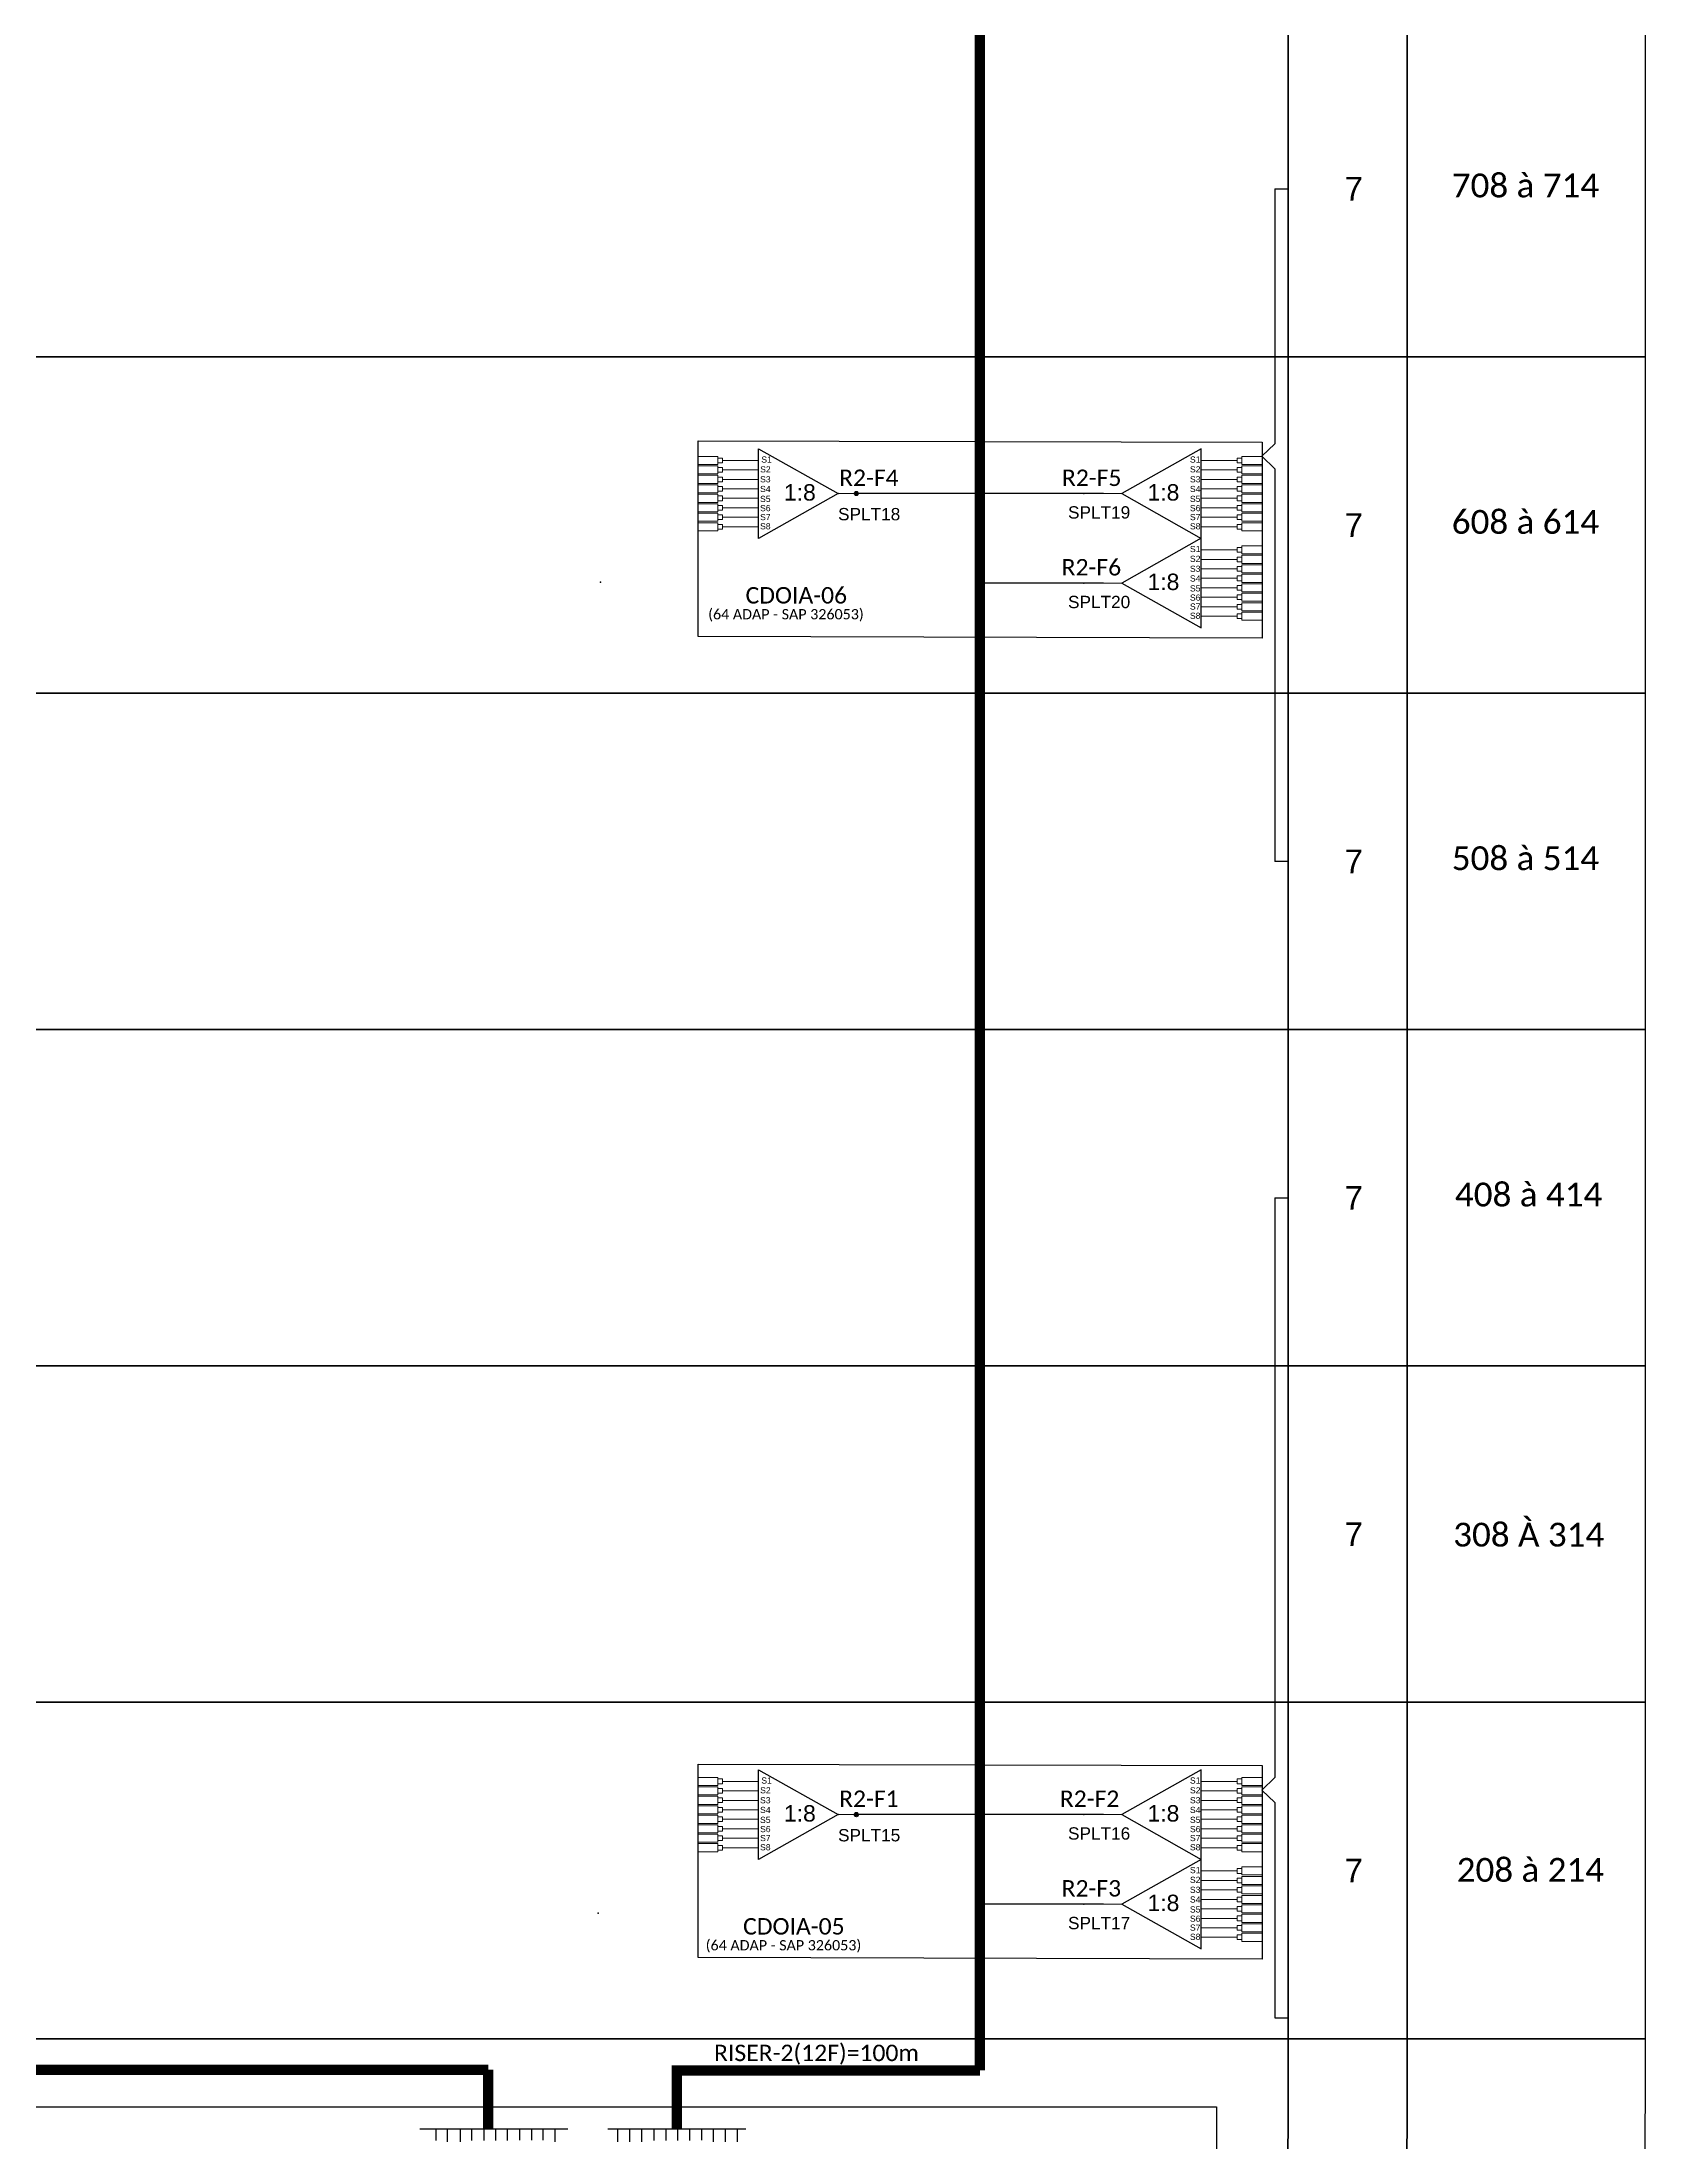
# Model space of a CAD drawing. Header units: millimetres. Extents: x 7977 to 746466, y 369 to 202040.
# Drawn here: x 745289.7 to 745445.7, y 201567.7 to 201772.1 of the extents above; entities that cross this region are included whole.
import ezdxf
from ezdxf.enums import TextEntityAlignment as Align

# ---------------------------------------------------------------- set-up
doc = ezdxf.new("R2010")
doc.units = ezdxf.units.MM
doc.styles.add('ARIAL', font='arial.ttf')
doc.styles.add('WMF-Calibri0', font='calibri.ttf')

# ---------------------------------------------------------------- blocks, each defined once
blk = doc.blocks.new('A$C415C251F')
at = {"color": 3}
blk.add_point((0, 0), dxfattribs=at)
blk = doc.blocks.new('LEG_CDOIA8_C-SPLT_ESQ')
at = {"color": 3, "extrusion": (0, 0, -1), "xscale": -1, "zscale": -1}
blk.add_blockref('A$C415C251F', (0, 0), dxfattribs=at)
at = {"color": 1, "style": 'WMF-Calibri0', "flags": 4}
blk.add_attdef('CDO', (21.44, -2.61), '', height=2, dxfattribs=at)
blk.add_attdef('MODELO', text='', height=1.5, dxfattribs=at).set_placement((22.54, -4.54), align=Align.CENTER)
at = {"style": 'ARIAL', "flags": 4}
blk.add_attdef('SPLITAGEM', text='', height=1.5, dxfattribs=at).set_placement((18.61, -12.59), align=Align.CENTER)
blk = doc.blocks.new('SPLT_1-8_SC-APC')
at = {"color": 1}
blk.add_lwpolyline([(-7.37, -2.1), (-17.04, -7.55), (-7.37, -13), (-7.37, -2.1)], dxfattribs=at)
at = {"color": 3, "lineweight": 0}
for points in [[(-2.99, -3.51), (-7.37, -3.51)], [(-7.37, -4.66), (-2.99, -4.66)], [(-2.41, -3.02), (-2.41, -4)], [(-2.41, -3.02), (0, -3.02)], [(-2.41, -4), (0, -4)], [(-2.41, -4.17), (-2.41, -5.16)], [(-2.41, -4.17), (0, -4.17)], [(-7.37, -5.82), (-2.99, -5.82)], [(-7.37, -6.97), (-2.99, -6.97)], [(-2.41, -5.16), (0, -5.16)], [(-2.41, -5.32), (-2.41, -6.31)], [(-2.41, -5.32), (0, -5.32)], [(-2.41, -6.31), (0, -6.31)], [(-2.41, -6.48), (-2.41, -7.46)], [(-2.41, -6.48), (0, -6.48)], [(-2.41, -7.46), (0, -7.46)], [(-2.41, -7.63), (-2.41, -8.62)], [(-2.41, -7.63), (0, -7.63)], [(-7.37, -8.12), (-2.99, -8.12)], [(-7.37, -9.28), (-2.99, -9.28)], [(-2.41, -8.62), (0, -8.62)], [(-2.41, -8.78), (-2.41, -9.77)], [(-2.41, -8.78), (0, -8.78)], [(-2.41, -9.77), (0, -9.77)], [(-2.41, -9.94), (-2.41, -10.92)], [(-2.41, -9.94), (0, -9.94)], [(-7.37, -10.43), (-2.99, -10.43)], [(-7.37, -11.58), (-2.99, -11.58)], [(-2.41, -10.92), (0, -10.92)], [(-2.41, -11.09), (-2.41, -12.08)], [(-2.41, -11.09), (0, -11.09)], [(-2.41, -12.08), (0, -12.08)]]:
    blk.add_lwpolyline(points, dxfattribs=at)
for points in [[(-2.99, -3.22), (-2.41, -3.22), (-2.41, -3.8), (-2.99, -3.8)], [(-2.99, -4.38), (-2.41, -4.38), (-2.41, -4.95), (-2.99, -4.95)], [(-2.99, -5.53), (-2.41, -5.53), (-2.41, -6.1), (-2.99, -6.1)], [(-2.99, -6.68), (-2.41, -6.68), (-2.41, -7.26), (-2.99, -7.26)], [(-2.99, -7.84), (-2.41, -7.84), (-2.41, -8.41), (-2.99, -8.41)], [(-2.99, -8.99), (-2.41, -8.99), (-2.41, -9.56), (-2.99, -9.56)], [(-2.99, -10.14), (-2.41, -10.14), (-2.41, -10.72), (-2.99, -10.72)], [(-2.99, -11.3), (-2.41, -11.3), (-2.41, -11.87), (-2.99, -11.87)]]:
    blk.add_lwpolyline(points, close=True, dxfattribs=at)
at = {"color": 1, "lineweight": 0}
blk.add_lwpolyline([(-17.04, -7.55), (-19.26, -7.55)], dxfattribs=at)
at = {"color": 1, "style": 'ARIAL'}
for s, height, p in [('S1', 0.75, (-8.74, -3.78)), ('S2', 0.75, (-8.74, -4.97)), ('1:8', 2, (-13.91, -8.4)), ('S3', 0.75, (-8.74, -6.18)), ('S4', 0.75, (-8.74, -7.36)), ('S5', 0.75, (-8.74, -8.57)), ('S6', 0.75, (-8.74, -9.69)), ('S7', 0.75, (-8.74, -10.78)), ('S8', 0.75, (-8.74, -11.9))]:
    blk.add_text(s, height=height, dxfattribs=at).set_placement(p)
blk = doc.blocks.new('SPLITTER_')
blk.add_point((0, 0))
at = {"style": 'ARIAL', "flags": 4}
blk.add_attdef('SPLT', (0, -3.26), '', height=1.5, dxfattribs=at)
blk = doc.blocks.new('SPLT_1-8_SC-APC_ESQ')
at = {"color": 1}
blk.add_lwpolyline([(7.37, -2.1), (17.04, -7.55), (7.37, -13), (7.37, -2.1)], dxfattribs=at)
at = {"color": 3, "lineweight": 0}
for points in [[(2.41, -3.02), (0, -3.02)], [(2.41, -4), (0, -4)], [(2.41, -4.17), (0, -4.17)], [(2.41, -3.02), (2.41, -4)], [(2.41, -4.17), (2.41, -5.16)], [(2.99, -3.51), (7.37, -3.51)], [(7.37, -4.66), (2.99, -4.66)], [(2.41, -5.16), (0, -5.16)], [(2.41, -5.32), (0, -5.32)], [(2.41, -6.31), (0, -6.31)], [(2.41, -6.48), (0, -6.48)], [(2.41, -7.46), (0, -7.46)], [(2.41, -7.63), (0, -7.63)], [(2.41, -5.32), (2.41, -6.31)], [(2.41, -6.48), (2.41, -7.46)], [(2.41, -7.63), (2.41, -8.62)], [(7.37, -5.82), (2.99, -5.82)], [(7.37, -6.97), (2.99, -6.97)], [(2.41, -8.62), (0, -8.62)], [(2.41, -8.78), (0, -8.78)], [(2.41, -9.77), (0, -9.77)], [(2.41, -9.94), (0, -9.94)], [(2.41, -8.78), (2.41, -9.77)], [(2.41, -9.94), (2.41, -10.92)], [(7.37, -8.12), (2.99, -8.12)], [(7.37, -9.28), (2.99, -9.28)], [(2.41, -10.92), (0, -10.92)], [(2.41, -11.09), (0, -11.09)], [(2.41, -12.08), (0, -12.08)], [(2.41, -11.09), (2.41, -12.08)], [(7.37, -10.43), (2.99, -10.43)], [(7.37, -11.58), (2.99, -11.58)]]:
    blk.add_lwpolyline(points, dxfattribs=at)
for points in [[(2.99, -3.22), (2.41, -3.22), (2.41, -3.8), (2.99, -3.8)], [(2.99, -4.38), (2.41, -4.38), (2.41, -4.95), (2.99, -4.95)], [(2.99, -5.53), (2.41, -5.53), (2.41, -6.1), (2.99, -6.1)], [(2.99, -6.68), (2.41, -6.68), (2.41, -7.26), (2.99, -7.26)], [(2.99, -7.84), (2.41, -7.84), (2.41, -8.41), (2.99, -8.41)], [(2.99, -8.99), (2.41, -8.99), (2.41, -9.56), (2.99, -9.56)], [(2.99, -10.14), (2.41, -10.14), (2.41, -10.72), (2.99, -10.72)], [(2.99, -11.3), (2.41, -11.3), (2.41, -11.87), (2.99, -11.87)]]:
    blk.add_lwpolyline(points, close=True, dxfattribs=at)
at = {"color": 1, "lineweight": 0}
blk.add_lwpolyline([(17.04, -7.55), (19.26, -7.55)], dxfattribs=at)
at = {"color": 1, "style": 'ARIAL'}
for s, height, p in [('S2', 0.75, (7.56, -4.97)), ('S1', 0.75, (7.7, -3.78)), ('S3', 0.75, (7.55, -6.18)), ('S4', 0.75, (7.55, -7.36)), ('1:8', 2, (10.45, -8.4)), ('S5', 0.75, (7.55, -8.57)), ('S6', 0.75, (7.55, -9.69)), ('S7', 0.75, (7.55, -10.78)), ('S8', 0.75, (7.55, -11.9))]:
    blk.add_text(s, height=height, dxfattribs=at).set_placement(p)

msp = doc.modelspace()

# ---------------------------------------------------------------- hatches: boundary and pattern name
h = msp.add_hatch(color=3)
h.dxf.hatch_style = 1
edge = h.paths.add_edge_path()
edge.add_arc((745368.93, 201728.13), 0.205, 0, 360)
h = msp.add_hatch(color=3)
h.dxf.hatch_style = 1
edge = h.paths.add_edge_path()
edge.add_arc((745368.93, 201599.53), 0.205, 0, 360)

# ---------------------------------------------------------------- linework, layer by layer
at = {"color": 6}
for p, q in [((745380.96, 201728.13), (745368.93, 201728.13)), ((745392.98, 201728.13), (745380.96, 201728.13)), ((745392.98, 201719.41), (745380.96, 201719.41)), ((745380.96, 201599.53), (745368.93, 201599.53)), ((745392.98, 201599.53), (745380.96, 201599.53)), ((745392.98, 201590.81), (745380.96, 201590.81))]:
    msp.add_line(p, q, dxfattribs=at)
at = {"color": 5, "const_width": 1}
for points in [[(745246.67, 201926.93), (745246.67, 201574.69), (745333.11, 201574.69)], [(745333.11, 201568.94), (745333.11, 201574.69)]]:
    msp.add_lwpolyline(points, dxfattribs=at)
at = {"color": 6, "const_width": 1}
for points in [[(745380.96, 201574.63), (745380.96, 201926.88)], [(745351.46, 201568.94), (745351.46, 201574.63), (745380.96, 201574.63)]]:
    msp.add_lwpolyline(points, dxfattribs=at)
for points in [[(745181.94, 201774.18), (745410.97, 201774.18), (745410.97, 201741.43), (745181.94, 201741.43)], [(745410.97, 201774.18), (745422.54, 201774.18), (745422.54, 201741.43), (745410.97, 201741.43)], [(745422.54, 201774.18), (745445.69, 201774.18), (745445.69, 201741.43), (745422.54, 201741.43)], [(745181.94, 201741.43), (745410.97, 201741.43), (745410.97, 201708.69), (745181.94, 201708.69)], [(745410.97, 201741.43), (745422.54, 201741.43), (745422.54, 201708.69), (745410.97, 201708.69)], [(745422.54, 201741.43), (745445.69, 201741.43), (745445.69, 201708.69), (745422.54, 201708.69)], [(745181.94, 201708.69), (745410.97, 201708.69), (745410.97, 201675.94), (745181.94, 201675.94)], [(745410.97, 201708.69), (745422.54, 201708.69), (745422.54, 201675.94), (745410.97, 201675.94)], [(745422.54, 201708.69), (745445.69, 201708.69), (745445.69, 201675.94), (745422.54, 201675.94)], [(745181.94, 201675.94), (745410.97, 201675.94), (745410.97, 201643.2), (745181.94, 201643.2)], [(745410.97, 201675.94), (745422.54, 201675.94), (745422.54, 201643.2), (745410.97, 201643.2)], [(745422.54, 201675.94), (745445.69, 201675.94), (745445.69, 201643.2), (745422.54, 201643.2)], [(745181.94, 201643.2), (745410.97, 201643.2), (745410.97, 201610.46), (745181.94, 201610.46)], [(745410.97, 201643.2), (745422.54, 201643.2), (745422.54, 201610.46), (745410.97, 201610.46)], [(745422.54, 201643.2), (745445.69, 201643.2), (745445.69, 201610.46), (745422.54, 201610.46)], [(745181.94, 201610.46), (745410.97, 201610.46), (745410.97, 201577.71), (745181.94, 201577.71)], [(745410.97, 201610.46), (745422.54, 201610.46), (745422.54, 201577.71), (745410.97, 201577.71)], [(745422.54, 201610.46), (745445.69, 201610.46), (745445.69, 201577.71), (745422.54, 201577.71)], [(745181.94, 201577.71), (745410.97, 201577.71), (745410.87, 201519.35), (745181.84, 201519.35)], [(745410.97, 201577.71), (745422.54, 201577.71), (745422.44, 201519.35), (745410.87, 201519.35)], [(745422.54, 201577.71), (745445.69, 201577.71), (745445.58, 201519.35), (745422.44, 201519.35)]]:
    msp.add_lwpolyline(points, close=True)
at = {"color": 3}
for points in [[(745409.65, 201757.8), (745410.97, 201757.8)], [(745409.65, 201757.8), (745409.65, 201732.96)], [(745409.65, 201732.96), (745408.39, 201731.75), (745409.65, 201730.54), (745409.65, 201730.54)], [(745409.65, 201730.54), (745409.65, 201692.32)], [(745410.97, 201692.32), (745409.65, 201692.32)], [(745409.65, 201659.57), (745410.97, 201659.57)], [(745409.65, 201659.57), (745409.65, 201603.13)], [(745409.65, 201603.13), (745408.39, 201601.92), (745409.65, 201600.72), (745409.65, 201600.72)], [(745409.65, 201600.72), (745409.65, 201579.75)], [(745409.65, 201579.75), (745410.97, 201579.75)]]:
    msp.add_lwpolyline(points, dxfattribs=at)
at = {"color": 1}
for points in [[(745353.52, 201733.27), (745408.42, 201733.12), (745408.42, 201714.06), (745353.52, 201714.21)], [(745353.52, 201604.45), (745408.42, 201604.3), (745408.42, 201585.46), (745353.52, 201585.62)], [(745259.43, 201571.07), (745403.98, 201571.07), (745403.98, 201527.67), (745259.43, 201527.67)]]:
    msp.add_lwpolyline(points, close=True, dxfattribs=at)
at = {"color": 5}
for points in [[(745326.44, 201568.94), (745340.85, 201568.94)], [(745327.99, 201568.94), (745327.99, 201567.81)], [(745329.15, 201567.67), (745329.15, 201568.94)], [(745330.36, 201568.94), (745330.36, 201567.67)], [(745331.51, 201567.81), (745331.51, 201568.94)], [(745332.67, 201568.94), (745332.67, 201567.81)], [(745333.83, 201567.81), (745333.83, 201568.94)], [(745334.99, 201567.81), (745334.99, 201568.94)], [(745336.14, 201568.94), (745336.14, 201567.82)], [(745337.3, 201568.94), (745337.3, 201567.82)], [(745338.46, 201567.82), (745338.46, 201568.94)], [(745339.61, 201567.67), (745339.61, 201568.94)]]:
    msp.add_lwpolyline(points, dxfattribs=at)
at = {"color": 6}
for points in [[(745344.76, 201568.94), (745358.16, 201568.94)], [(745345.73, 201567.67), (745345.73, 201568.94)], [(745346.88, 201567.67), (745346.88, 201568.94)], [(745348.04, 201567.67), (745348.04, 201568.94)], [(745349.25, 201567.81), (745349.25, 201568.94)], [(745350.41, 201567.81), (745350.41, 201568.94)], [(745351.56, 201567.81), (745351.56, 201568.94)], [(745352.72, 201567.81), (745352.72, 201568.94)], [(745353.88, 201567.82), (745353.88, 201568.94)], [(745355.04, 201567.67), (745355.04, 201568.94)], [(745356.19, 201567.67), (745356.19, 201568.94)], [(745357.35, 201567.67), (745357.35, 201568.94)]]:
    msp.add_lwpolyline(points, dxfattribs=at)
at = {"color": 3}
for centre in [(745368.93, 201728.13), (745368.93, 201599.53)]:
    msp.add_circle(centre, 0.205, dxfattribs=at)

# ---------------------------------------------------------------- block references
at = {"xscale": 0.8000000000465661, "yscale": 0.7999999999883585, "zscale": 0.8}
for p in [(745353.52, 201734.16), (745353.52, 201605.57)]:
    msp.add_blockref('SPLT_1-8_SC-APC_ESQ', p, dxfattribs=at)
at = {"color": 3, "xscale": 0.8000000000465661, "yscale": 0.7999999999883585, "zscale": 0.8}
for p in [(745408.39, 201734.16), (745408.39, 201725.45), (745408.39, 201605.57), (745408.39, 201596.85)]:
    msp.add_blockref('SPLT_1-8_SC-APC', p, dxfattribs=at)
ref = msp.add_blockref('SPLITTER_', (745367.15, 201728.13), dxfattribs=dict(xscale=0.8000000000465661, yscale=0.7999999999883585, zscale=0.8))
ref.add_attrib('SPLT', 'SPLT18', (745367.15, 201725.52), dxfattribs={"height": 1.2, "style": 'ARIAL'})
ref = msp.add_blockref('SPLITTER_', (745391.08, 201728.13), dxfattribs=dict(xscale=0.8000000000465661, yscale=0.7999999999883585, zscale=0.8))
ref.add_attrib('SPLT', 'SPLT19', (745389.53, 201725.69), dxfattribs={"height": 1.2, "style": 'ARIAL'})
at = {"color": 3}
ref = msp.add_blockref('LEG_CDOIA8_C-SPLT_ESQ', (745344.04, 201719.51), dxfattribs=dict(at, xscale=0.8000000000465661, yscale=0.7999999999883585, zscale=0.8))
ref.add_attrib('CDO', 'CDOIA-06', (745358.15, 201717.42), dxfattribs={"color": 1, "height": 1.6, "style": 'WMF-Calibri0'})
ref.add_attrib('MODELO', '(64 ADAP - SAP 326053)', dxfattribs={"color": 1, "height": 1, "style": 'WMF-Calibri0'}).set_placement((745362.08, 201715.88), align=Align.CENTER)
ref = msp.add_blockref('SPLITTER_', (745391.08, 201719.41), dxfattribs=dict(xscale=0.8000000000465661, yscale=0.7999999999883585, zscale=0.8))
ref.add_attrib('SPLT', 'SPLT20', (745389.53, 201716.97), dxfattribs={"height": 1.2, "style": 'ARIAL'})
ref = msp.add_blockref('SPLITTER_', (745367.15, 201599.53), dxfattribs=dict(xscale=0.8000000000465661, yscale=0.7999999999883585, zscale=0.8))
ref.add_attrib('SPLT', 'SPLT15', (745367.15, 201596.92), dxfattribs={"height": 1.2, "style": 'ARIAL'})
ref = msp.add_blockref('SPLITTER_', (745391.08, 201599.53), dxfattribs=dict(xscale=0.8000000000465661, yscale=0.7999999999883585, zscale=0.8))
ref.add_attrib('SPLT', 'SPLT16', (745389.53, 201597.09), dxfattribs={"height": 1.2, "style": 'ARIAL'})
ref = msp.add_blockref('SPLITTER_', (745391.08, 201590.81), dxfattribs=dict(xscale=0.8000000000465661, yscale=0.7999999999883585, zscale=0.8))
ref.add_attrib('SPLT', 'SPLT17', (745389.53, 201588.37), dxfattribs={"height": 1.2, "style": 'ARIAL'})
ref = msp.add_blockref('LEG_CDOIA8_C-SPLT_ESQ', (745343.81, 201589.94), dxfattribs=dict(at, xscale=0.8000000000465661, yscale=0.7999999999883585, zscale=0.8))
ref.add_attrib('CDO', 'CDOIA-05', (745357.91, 201587.85), dxfattribs={"color": 1, "height": 1.6, "style": 'WMF-Calibri0'})
ref.add_attrib('MODELO', '(64 ADAP - SAP 326053)', dxfattribs={"color": 1, "height": 1, "style": 'WMF-Calibri0'}).set_placement((745361.84, 201586.31), align=Align.CENTER)

# ---------------------------------------------------------------- texts
at = {"style": 'WMF-Calibri0'}
for s, p in [('708 à 714', (745426.88, 201756.96)), ('608 à 614', (745426.88, 201724.21)), ('508 à 514', (745426.88, 201691.47)), ('408 à 414', (745427.19, 201658.73)), ('308 À 314', (745427.02, 201625.62)), ('208 à 214', (745427.36, 201592.99))]:
    msp.add_text(s, height=2.317, dxfattribs=at).set_placement(p)
at = {"color": 6, "style": 'WMF-Calibri0'}
for s, p in [('R2-F4', (745367.25, 201728.86)), ('R2-F5', (745388.94, 201728.86)), ('R2-F6', (745388.91, 201720.15)), ('R2-F1', (745367.25, 201600.27)), ('R2-F2', (745388.73, 201600.27)), ('R2-F3', (745388.91, 201591.55)), ('RISER-2(12F)=100m', (745355.08, 201575.53))]:
    msp.add_text(s, height=1.6, dxfattribs=at).set_placement(p)
at = {"style": 'ARIAL', "flags": 12}
for p in [(745417.34, 201757.8), (745417.34, 201725.06), (745417.34, 201692.32), (745417.34, 201659.57), (745417.34, 201626.83), (745417.34, 201594.09)]:
    msp.add_attdef('7', text='XX', height=2.3, dxfattribs=at).set_placement(p, align=Align.MIDDLE_CENTER)

doc.saveas('drawing.dxf')
